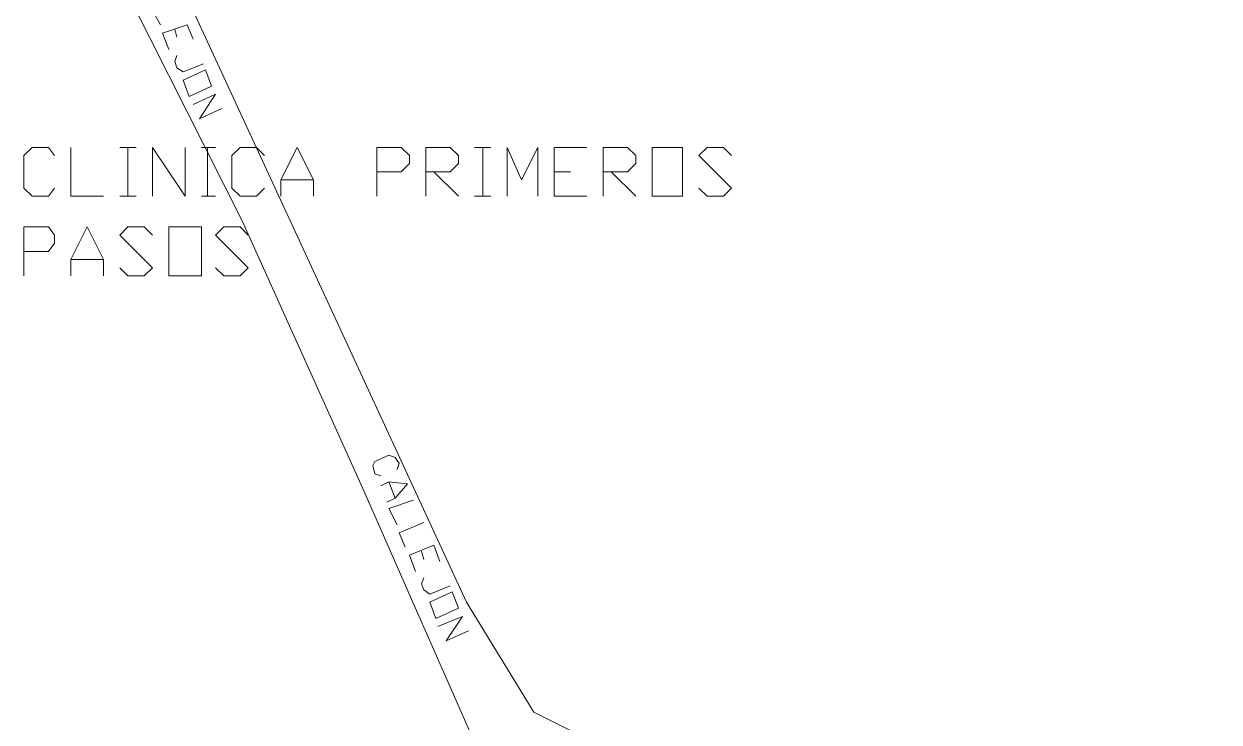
# Model space of a CAD drawing. Header units: millimetres. Extents: x 2529 to 2673, y 1639 to 1859.
# Drawn here: x 2584.74 to 2601.29, y 1710.8 to 1720.47 of the extents above; entities that cross this region are included whole.
import ezdxf

# ---------------------------------------------------------------- set-up
doc = ezdxf.new("R2010")
doc.units = ezdxf.units.MM
doc.layers.add('PDF_0', color=7, linetype='Continuous')
doc.layers.add('PDF_CVL_CUADCON_TIT', color=7, linetype='Continuous')

msp = doc.modelspace()

# ---------------------------------------------------------------- linework, layer by layer
at = {"layer": 'PDF_0', "lineweight": 50}
msp.add_arc((2579.858, 1798.781), 92.541, 276.21648, 319.87871, dxfattribs=at)
at = {"layer": 'PDF_CVL_CUADCON_TIT', "lineweight": 9}
for points in [[(2602.389, 1703.339), (2596.12, 1707.942), (2593.041, 1710.314), (2591.799, 1710.935), (2590.867, 1712.46), (2586.405, 1722.118)], [(2585.727, 1721.779), (2587.761, 1717.741), (2589.427, 1714.041), (2591.093, 1710.257), (2592.166, 1705.965), (2593.126, 1701.136), (2593.521, 1701.221), (2592.759, 1704.468), (2591.884, 1708.648), (2591.432, 1710.031), (2592.025, 1710.37), (2594.115, 1708.817), (2599.706, 1704.186), (2603.547, 1700.995)], [(2586.857, 1720.791), (2586.518, 1720.65), (2586.631, 1720.452)], [(2586.744, 1720.113), (2586.659, 1720.339), (2586.998, 1720.452), (2587.083, 1720.254)], [(2586.829, 1720.395), (2586.857, 1720.282)], [(2586.857, 1720.028), (2586.829, 1719.944), (2586.857, 1719.859), (2586.942, 1719.802), (2587.224, 1719.915)], [(2587.083, 1719.35), (2587.393, 1719.492), (2587.168, 1719.153), (2587.478, 1719.294)], [(2585.163, 1718.193), (2585.078, 1718.08), (2584.852, 1718.08), (2584.739, 1718.193), (2584.739, 1718.645), (2584.852, 1718.757), (2585.078, 1718.757), (2585.163, 1718.645)], [(2585.388, 1718.757), (2585.388, 1718.08), (2585.84, 1718.08)], [(2586.066, 1718.757), (2586.292, 1718.757)], [(2586.179, 1718.757), (2586.179, 1718.08)], [(2586.518, 1718.08), (2586.518, 1718.757), (2586.97, 1718.08), (2586.97, 1718.757)], [(2587.196, 1718.757), (2587.393, 1718.757)], [(2587.281, 1718.757), (2587.281, 1718.08)], [(2588.071, 1718.193), (2587.958, 1718.08), (2587.732, 1718.08), (2587.619, 1718.193), (2587.619, 1718.645), (2587.732, 1718.757), (2587.958, 1718.757), (2588.071, 1718.645)], [(2588.297, 1718.08), (2588.297, 1718.306), (2588.523, 1718.757), (2588.749, 1718.306), (2588.749, 1718.08)], [(2589.624, 1718.08), (2589.624, 1718.757), (2589.963, 1718.757), (2590.076, 1718.645), (2590.076, 1718.532), (2589.963, 1718.419), (2589.624, 1718.419)], [(2590.302, 1718.08), (2590.302, 1718.757), (2590.641, 1718.757), (2590.754, 1718.645), (2590.754, 1718.532), (2590.641, 1718.419), (2590.302, 1718.419)], [(2590.98, 1718.757), (2591.206, 1718.757)], [(2591.093, 1718.757), (2591.093, 1718.08)], [(2591.432, 1718.08), (2591.432, 1718.757), (2591.629, 1718.306), (2591.855, 1718.757), (2591.855, 1718.08)], [(2592.533, 1718.08), (2592.081, 1718.08), (2592.081, 1718.757), (2592.533, 1718.757)], [(2592.759, 1718.08), (2592.759, 1718.757), (2593.098, 1718.757), (2593.211, 1718.645), (2593.211, 1718.532), (2593.098, 1718.419), (2592.759, 1718.419)], [(2594.086, 1718.193), (2594.199, 1718.08), (2594.425, 1718.08), (2594.538, 1718.193), (2594.086, 1718.645), (2594.199, 1718.757), (2594.425, 1718.757), (2594.538, 1718.645)], [(2590.415, 1718.419), (2590.754, 1718.08)], [(2592.081, 1718.419), (2592.307, 1718.419)], [(2592.872, 1718.419), (2593.211, 1718.08)], [(2588.297, 1718.306), (2588.749, 1718.306)], [(2586.066, 1718.08), (2586.292, 1718.08)], [(2587.196, 1718.08), (2587.393, 1718.08)], [(2590.98, 1718.08), (2591.206, 1718.08)], [(2584.739, 1716.978), (2584.739, 1717.656), (2585.078, 1717.656), (2585.163, 1717.543), (2585.163, 1717.43), (2585.078, 1717.317), (2584.739, 1717.317)], [(2585.388, 1716.978), (2585.388, 1717.204), (2585.614, 1717.656), (2585.84, 1717.204), (2585.84, 1716.978)], [(2586.066, 1717.091), (2586.179, 1716.978), (2586.405, 1716.978), (2586.518, 1717.091), (2586.066, 1717.543), (2586.179, 1717.656), (2586.405, 1717.656), (2586.518, 1717.543)], [(2587.393, 1717.091), (2587.506, 1716.978), (2587.732, 1716.978), (2587.845, 1717.091), (2587.393, 1717.543), (2587.506, 1717.656), (2587.732, 1717.656), (2587.845, 1717.543)], [(2585.388, 1717.204), (2585.84, 1717.204)], [(2589.681, 1714.211), (2589.596, 1714.239), (2589.568, 1714.352), (2589.596, 1714.409), (2589.794, 1714.493), (2589.879, 1714.465), (2589.935, 1714.38), (2589.907, 1714.296)], [(2589.681, 1714.07), (2589.794, 1714.126), (2590.048, 1714.098), (2589.879, 1713.9), (2589.766, 1713.844)], [(2589.794, 1714.126), (2589.879, 1713.9)], [(2590.133, 1713.872), (2589.794, 1713.759), (2589.907, 1713.533)], [(2590.274, 1713.561), (2589.935, 1713.42), (2590.02, 1713.222)], [(2590.161, 1712.884), (2590.076, 1713.11), (2590.415, 1713.251), (2590.5, 1713.025)], [(2590.246, 1713.166), (2590.274, 1713.053)], [(2590.274, 1712.799), (2590.246, 1712.714), (2590.274, 1712.629), (2590.359, 1712.573), (2590.641, 1712.686)], [(2590.472, 1712.121), (2590.81, 1712.262), (2590.585, 1711.923), (2590.895, 1712.065)]]:
    msp.add_lwpolyline(points, dxfattribs=at)
for points in [[(2586.942, 1719.689), (2587.252, 1719.831), (2587.337, 1719.605), (2587.026, 1719.463)], [(2593.437, 1718.08), (2593.437, 1718.757), (2593.86, 1718.757), (2593.86, 1718.08)], [(2586.744, 1716.978), (2586.744, 1717.656), (2587.196, 1717.656), (2587.196, 1716.978)], [(2590.359, 1712.46), (2590.669, 1712.601), (2590.754, 1712.375), (2590.443, 1712.234)]]:
    msp.add_lwpolyline(points, close=True, dxfattribs=at)

doc.saveas('drawing.dxf')
